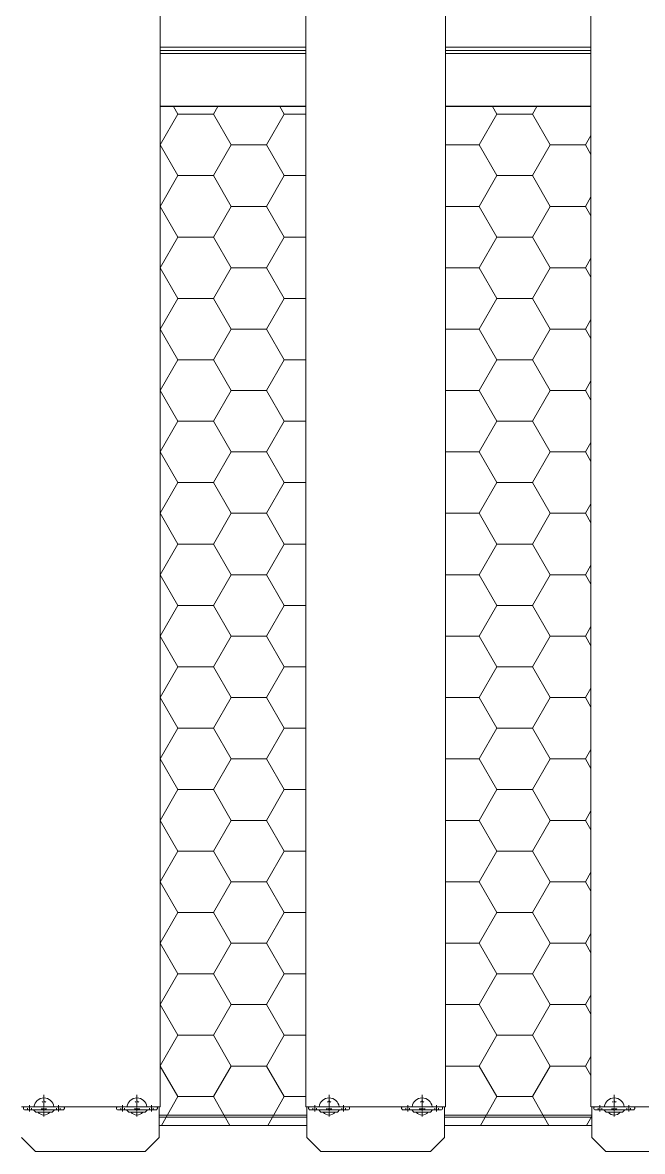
# Model space of a CAD drawing. Header units: millimetres. Extents: x -17070 to 40435, y -291348 to 29674.
# Drawn here: x 14828 to 15495, y 16985 to 18198 of the extents above; entities that cross this region are included whole.
import ezdxf

# ---------------------------------------------------------------- set-up
doc = ezdxf.new("R2010")
doc.units = ezdxf.units.MM
doc.linetypes.add('ACISOTGL', pattern=[3, 2, -1])
doc.linetypes.add('CENTER', pattern=[2, 1.25, -0.25, 0.25, -0.25])
for name, color, linetype, lineweight in [('AM_0', 7, 'Continuous', 50), ('AM_3', 6, 'ACISOTGL', 9), ('AM_7', 4, 'CENTER', 9)]:
    doc.layers.add(name, color=color, linetype=linetype, lineweight=lineweight)

# ---------------------------------------------------------------- blocks, each defined once
blk = doc.blocks.new('3')
at = {"color": 0, "lineweight": 20}
for p, q in [((14976.2, 17032.7), (14976.2, 19095.7)), ((15132.7, 19095.7), (15132.7, 17032.7)), ((15282.8, 17032.7), (15282.8, 19095.7)), ((15439.3, 19095.7), (15439.3, 17032.7)), ((14975.2, 17032.7), (14976.2, 17032.7)), ((15132.8, 17032.7), (15133.8, 17032.7)), ((15281.8, 17032.7), (15282.8, 17032.7)), ((15440.4, 17032.7), (15439.4, 17032.7))]:
    blk.add_line(p, q, dxfattribs=at)
at = {"color": 7, "lineweight": 20}
for p, q in [((15132.7, 18171.5), (14976.2, 18171.5)), ((15132.7, 18167.7), (14976.2, 18167.7)), ((15132.7, 18164.5), (14976.2, 18164.5)), ((15439.3, 18171.5), (15282.8, 18171.5)), ((15439.3, 18167.7), (15282.8, 18167.7)), ((15439.3, 18164.5), (15282.8, 18164.5)), ((14976.2, 18107.9), (15132.7, 18107.9)), ((14976.2, 18107.7), (15132.7, 18107.7)), ((15282.8, 18107.9), (15439.3, 18107.9)), ((15282.8, 18107.7), (15439.3, 18107.7))]:
    blk.add_line(p, q, dxfattribs=at)
at = {"color": 7, "linetype": 'Continuous', "lineweight": 20}
for p, q in [((14995.3, 18099.4), (14990.5, 18107.7)), ((15033.4, 18099.4), (15038.2, 18107.7)), ((15109.6, 18099.4), (15104.8, 18107.7)), ((15338.2, 18099.4), (15333.4, 18107.7)), ((15376.3, 18099.4), (15381.1, 18107.7)), ((14976.2, 18066.4), (14995.3, 18099.4)), ((14995.3, 18099.4), (15033.4, 18099.4)), ((15052.4, 18066.4), (15033.4, 18099.4)), ((15090.5, 18066.4), (15109.6, 18099.4)), ((15109.6, 18099.4), (15132.7, 18099.4)), ((15319.1, 18066.4), (15338.2, 18099.4)), ((15338.2, 18099.4), (15376.3, 18099.4)), ((15395.3, 18066.4), (15376.3, 18099.4)), ((15433.4, 18066.4), (15439.3, 18076.7)), ((14995.3, 18033.4), (14976.2, 18066.4)), ((15033.4, 18033.4), (15052.4, 18066.4)), ((15052.4, 18066.4), (15090.5, 18066.4)), ((15109.6, 18033.4), (15090.5, 18066.4)), ((15282.8, 18066.4), (15319.1, 18066.4)), ((15338.2, 18033.4), (15319.1, 18066.4)), ((15376.3, 18033.4), (15395.3, 18066.4)), ((15395.3, 18066.4), (15433.4, 18066.4)), ((15439.3, 18056.2), (15433.4, 18066.4)), ((14976.2, 18000.4), (14995.3, 18033.4)), ((14995.3, 18033.4), (15033.4, 18033.4)), ((15052.4, 18000.4), (15033.4, 18033.4)), ((15090.5, 18000.4), (15109.6, 18033.4)), ((15109.6, 18033.4), (15132.7, 18033.4)), ((15319.1, 18000.4), (15338.2, 18033.4)), ((15338.2, 18033.4), (15376.3, 18033.4)), ((15395.3, 18000.4), (15376.3, 18033.4)), ((15433.4, 18000.4), (15439.3, 18010.7)), ((14995.3, 17967.4), (14976.2, 18000.4)), ((15033.4, 17967.4), (15052.4, 18000.4)), ((15052.4, 18000.4), (15090.5, 18000.4)), ((15109.6, 17967.4), (15090.5, 18000.4)), ((15282.8, 18000.4), (15319.1, 18000.4)), ((15338.2, 17967.4), (15319.1, 18000.4)), ((15376.3, 17967.4), (15395.3, 18000.4)), ((15395.3, 18000.4), (15433.4, 18000.4)), ((15439.3, 17990.2), (15433.4, 18000.4)), ((14976.2, 17934.4), (14995.3, 17967.4)), ((14995.3, 17967.4), (15033.4, 17967.4)), ((15052.4, 17934.4), (15033.4, 17967.4)), ((15090.5, 17934.4), (15109.6, 17967.4)), ((15109.6, 17967.4), (15132.7, 17967.4)), ((15319.1, 17934.4), (15338.2, 17967.4)), ((15338.2, 17967.4), (15376.3, 17967.4)), ((15395.3, 17934.4), (15376.3, 17967.4)), ((15433.4, 17934.4), (15439.3, 17944.7)), ((14995.3, 17901.4), (14976.2, 17934.4)), ((15033.4, 17901.4), (15052.4, 17934.4)), ((15052.4, 17934.4), (15090.5, 17934.4)), ((15109.6, 17901.4), (15090.5, 17934.4)), ((15282.8, 17934.4), (15319.1, 17934.4)), ((15338.2, 17901.4), (15319.1, 17934.4)), ((15376.3, 17901.4), (15395.3, 17934.4)), ((15395.3, 17934.4), (15433.4, 17934.4)), ((15439.3, 17924.2), (15433.4, 17934.4)), ((14976.2, 17868.5), (14995.3, 17901.4)), ((14995.3, 17901.4), (15033.4, 17901.4)), ((15052.4, 17868.4), (15033.4, 17901.4)), ((15090.5, 17868.4), (15109.6, 17901.4)), ((15109.6, 17901.4), (15132.7, 17901.4)), ((15319.1, 17868.4), (15338.2, 17901.4)), ((15338.2, 17901.4), (15376.3, 17901.4)), ((15395.3, 17868.4), (15376.3, 17901.4)), ((15433.4, 17868.4), (15439.3, 17878.7)), ((14995.3, 17835.4), (14976.2, 17868.4)), ((15033.4, 17835.4), (15052.4, 17868.4)), ((15052.4, 17868.4), (15090.5, 17868.4)), ((15109.6, 17835.4), (15090.5, 17868.4)), ((15282.8, 17868.4), (15319.1, 17868.4)), ((15338.2, 17835.4), (15319.1, 17868.4)), ((15376.3, 17835.4), (15395.3, 17868.4)), ((15395.3, 17868.4), (15433.4, 17868.4)), ((15439.3, 17858.2), (15433.4, 17868.4)), ((14976.2, 17802.4), (14995.3, 17835.4)), ((14995.3, 17835.4), (15033.4, 17835.4)), ((15052.4, 17802.4), (15033.4, 17835.4)), ((15090.5, 17802.4), (15109.6, 17835.4)), ((15109.6, 17835.4), (15132.7, 17835.4)), ((15319.1, 17802.4), (15338.2, 17835.4)), ((15338.2, 17835.4), (15376.3, 17835.4)), ((15395.3, 17802.4), (15376.3, 17835.4)), ((15433.4, 17802.4), (15439.3, 17812.7)), ((14995.3, 17769.5), (14976.2, 17802.4)), ((15033.4, 17769.5), (15052.4, 17802.4)), ((15052.4, 17802.4), (15090.5, 17802.4)), ((15109.6, 17769.5), (15090.5, 17802.4)), ((15282.8, 17802.4), (15319.1, 17802.4)), ((15338.2, 17769.5), (15319.1, 17802.4)), ((15376.3, 17769.5), (15395.3, 17802.4)), ((15395.3, 17802.4), (15433.4, 17802.4)), ((15439.3, 17792.2), (15433.4, 17802.4)), ((14976.2, 17736.5), (14995.3, 17769.5)), ((14995.3, 17769.5), (15033.4, 17769.5)), ((15052.4, 17736.5), (15033.4, 17769.5)), ((15090.5, 17736.5), (15109.6, 17769.5)), ((15109.6, 17769.5), (15132.7, 17769.5)), ((15319.1, 17736.5), (15338.2, 17769.5)), ((15338.2, 17769.5), (15376.3, 17769.5)), ((15395.3, 17736.5), (15376.3, 17769.5)), ((15433.4, 17736.5), (15439.3, 17746.7)), ((14995.3, 17703.5), (14976.2, 17736.4)), ((15033.4, 17703.5), (15052.4, 17736.5)), ((15052.4, 17736.5), (15090.5, 17736.5)), ((15109.6, 17703.5), (15090.5, 17736.5)), ((15282.8, 17736.5), (15319.1, 17736.5)), ((15338.2, 17703.5), (15319.1, 17736.5)), ((15376.3, 17703.5), (15395.3, 17736.5)), ((15395.3, 17736.5), (15433.4, 17736.5)), ((15439.3, 17726.2), (15433.4, 17736.5)), ((14976.2, 17670.5), (14995.3, 17703.5)), ((14995.3, 17703.5), (15033.4, 17703.5)), ((15052.4, 17670.5), (15033.4, 17703.5)), ((15090.5, 17670.5), (15109.6, 17703.5)), ((15109.6, 17703.5), (15132.7, 17703.5)), ((15319.1, 17670.5), (15338.2, 17703.5)), ((15338.2, 17703.5), (15376.3, 17703.5)), ((15395.3, 17670.5), (15376.3, 17703.5)), ((15433.4, 17670.5), (15439.3, 17680.7)), ((14995.3, 17637.5), (14976.2, 17670.5)), ((15033.4, 17637.5), (15052.4, 17670.5)), ((15052.4, 17670.5), (15090.5, 17670.5)), ((15109.6, 17637.5), (15090.5, 17670.5)), ((15282.8, 17670.5), (15319.1, 17670.5)), ((15338.2, 17637.5), (15319.1, 17670.5)), ((15376.3, 17637.5), (15395.3, 17670.5)), ((15395.3, 17670.5), (15433.4, 17670.5)), ((15439.3, 17660.2), (15433.4, 17670.5)), ((14976.2, 17604.5), (14995.3, 17637.5)), ((14995.3, 17637.5), (15033.4, 17637.5)), ((15052.4, 17604.5), (15033.4, 17637.5)), ((15090.5, 17604.5), (15109.6, 17637.5)), ((15109.6, 17637.5), (15132.7, 17637.5)), ((15319.1, 17604.5), (15338.2, 17637.5)), ((15338.2, 17637.5), (15376.3, 17637.5)), ((15395.3, 17604.5), (15376.3, 17637.5)), ((14995.3, 17571.5), (14976.2, 17604.5)), ((15033.4, 17571.5), (15052.4, 17604.5)), ((15052.4, 17604.5), (15090.5, 17604.5)), ((15109.6, 17571.5), (15090.5, 17604.5)), ((15282.8, 17604.5), (15319.1, 17604.5)), ((15338.2, 17571.5), (15319.1, 17604.5)), ((15376.3, 17571.5), (15395.3, 17604.5)), ((15395.3, 17604.5), (15433.4, 17604.5)), ((15433.4, 17604.5), (15439.3, 17614.7)), ((15439.3, 17594.2), (15433.4, 17604.5)), ((14976.2, 17538.5), (14995.3, 17571.5)), ((14995.3, 17571.5), (15033.4, 17571.5)), ((15052.4, 17538.5), (15033.4, 17571.5)), ((15090.5, 17538.5), (15109.6, 17571.5)), ((15109.6, 17571.5), (15132.7, 17571.5)), ((15319.1, 17538.5), (15338.2, 17571.5)), ((15338.2, 17571.5), (15376.3, 17571.5)), ((15395.3, 17538.5), (15376.3, 17571.5)), ((15433.4, 17538.5), (15439.3, 17548.7)), ((14995.3, 17505.5), (14976.2, 17538.5)), ((15033.4, 17505.5), (15052.4, 17538.5)), ((15052.4, 17538.5), (15090.5, 17538.5)), ((15109.6, 17505.5), (15090.5, 17538.5)), ((15282.8, 17538.5), (15319.1, 17538.5)), ((15338.2, 17505.5), (15319.1, 17538.5)), ((15376.3, 17505.5), (15395.3, 17538.5)), ((15395.3, 17538.5), (15433.4, 17538.5)), ((15439.3, 17528.2), (15433.4, 17538.5)), ((14976.2, 17472.5), (14995.3, 17505.5)), ((14995.3, 17505.5), (15033.4, 17505.5)), ((15052.4, 17472.5), (15033.4, 17505.5)), ((15090.5, 17472.5), (15109.6, 17505.5)), ((15109.6, 17505.5), (15132.7, 17505.5)), ((15319.1, 17472.5), (15338.2, 17505.5)), ((15338.2, 17505.5), (15376.3, 17505.5)), ((15395.3, 17472.5), (15376.3, 17505.5)), ((15433.4, 17472.5), (15439.3, 17482.7)), ((14995.3, 17439.5), (14976.2, 17472.5)), ((15033.4, 17439.5), (15052.4, 17472.5)), ((15052.4, 17472.5), (15090.5, 17472.5)), ((15109.6, 17439.5), (15090.5, 17472.5)), ((15282.8, 17472.5), (15319.1, 17472.5)), ((15338.2, 17439.5), (15319.1, 17472.5)), ((15376.3, 17439.5), (15395.3, 17472.5)), ((15395.3, 17472.5), (15433.4, 17472.5)), ((15439.3, 17462.2), (15433.4, 17472.5)), ((14976.2, 17406.5), (14995.3, 17439.5)), ((14995.3, 17439.5), (15033.4, 17439.5)), ((15052.4, 17406.5), (15033.4, 17439.5)), ((15090.5, 17406.5), (15109.6, 17439.5)), ((15109.6, 17439.5), (15132.7, 17439.5)), ((15319.1, 17406.5), (15338.2, 17439.5)), ((15338.2, 17439.5), (15376.3, 17439.5)), ((15395.3, 17406.5), (15376.3, 17439.5)), ((15433.4, 17406.5), (15439.3, 17416.8)), ((14995.3, 17373.5), (14976.2, 17406.5)), ((15033.4, 17373.5), (15052.4, 17406.5)), ((15052.4, 17406.5), (15090.5, 17406.5)), ((15109.6, 17373.5), (15090.5, 17406.5)), ((15282.8, 17406.5), (15319.1, 17406.5)), ((15338.2, 17373.5), (15319.1, 17406.5)), ((15376.3, 17373.5), (15395.3, 17406.5)), ((15395.3, 17406.5), (15433.4, 17406.5)), ((15439.3, 17396.3), (15433.4, 17406.5)), ((14976.2, 17340.5), (14995.3, 17373.5)), ((14995.3, 17373.5), (15033.4, 17373.5)), ((15052.4, 17340.5), (15033.4, 17373.5)), ((15090.5, 17340.5), (15109.6, 17373.5)), ((15109.6, 17373.5), (15132.7, 17373.5)), ((15319.1, 17340.5), (15338.2, 17373.5)), ((15338.2, 17373.5), (15376.3, 17373.5)), ((15395.3, 17340.5), (15376.3, 17373.5)), ((15433.4, 17340.5), (15439.3, 17350.8)), ((14995.3, 17307.5), (14976.2, 17340.5)), ((15033.4, 17307.5), (15052.4, 17340.5)), ((15052.4, 17340.5), (15090.5, 17340.5)), ((15109.6, 17307.5), (15090.5, 17340.5)), ((15282.8, 17340.5), (15319.1, 17340.5)), ((15338.2, 17307.5), (15319.1, 17340.5)), ((15376.3, 17307.5), (15395.3, 17340.5)), ((15395.3, 17340.5), (15433.4, 17340.5)), ((15439.3, 17330.3), (15433.4, 17340.5)), ((14976.2, 17274.5), (14995.3, 17307.5)), ((14995.3, 17307.5), (15033.4, 17307.5)), ((15052.4, 17274.5), (15033.4, 17307.5)), ((15090.5, 17274.5), (15109.6, 17307.5)), ((15109.6, 17307.5), (15132.7, 17307.5)), ((15319.1, 17274.5), (15338.2, 17307.5)), ((15338.2, 17307.5), (15376.3, 17307.5)), ((15395.3, 17274.5), (15376.3, 17307.5)), ((15433.4, 17274.5), (15439.3, 17284.8)), ((14995.3, 17241.5), (14976.2, 17274.5)), ((15033.4, 17241.5), (15052.4, 17274.5)), ((15052.4, 17274.5), (15090.5, 17274.5)), ((15109.6, 17241.5), (15090.5, 17274.5)), ((15282.8, 17274.5), (15319.1, 17274.5)), ((15338.2, 17241.5), (15319.1, 17274.5)), ((15376.3, 17241.5), (15395.3, 17274.5)), ((15395.3, 17274.5), (15433.4, 17274.5)), ((15439.3, 17264.3), (15433.4, 17274.5)), ((14976.2, 17208.5), (14995.3, 17241.5)), ((14995.3, 17241.5), (15033.4, 17241.5)), ((15052.4, 17208.5), (15033.4, 17241.5)), ((15090.5, 17208.5), (15109.6, 17241.5)), ((15109.6, 17241.5), (15132.7, 17241.5)), ((15319.1, 17208.5), (15338.2, 17241.5)), ((15338.2, 17241.5), (15376.3, 17241.5)), ((15395.3, 17208.5), (15376.3, 17241.5)), ((15433.4, 17208.5), (15439.3, 17218.8)), ((14995.3, 17175.5), (14976.2, 17208.5)), ((15033.4, 17175.5), (15052.4, 17208.5)), ((15052.4, 17208.5), (15090.5, 17208.5)), ((15109.6, 17175.5), (15090.5, 17208.5)), ((15282.8, 17208.5), (15319.1, 17208.5)), ((15338.2, 17175.5), (15319.1, 17208.5)), ((15376.3, 17175.5), (15395.3, 17208.5)), ((15395.3, 17208.5), (15433.4, 17208.5)), ((15439.3, 17198.3), (15433.4, 17208.5)), ((14976.2, 17142.5), (14995.3, 17175.5)), ((14995.3, 17175.5), (15033.4, 17175.5)), ((15052.4, 17142.5), (15033.4, 17175.5)), ((15090.5, 17142.5), (15109.6, 17175.5)), ((15109.6, 17175.5), (15132.7, 17175.5)), ((15319.1, 17142.5), (15338.2, 17175.5)), ((15338.2, 17175.5), (15376.3, 17175.5)), ((15395.3, 17142.5), (15376.3, 17175.5)), ((14995.3, 17109.5), (14976.2, 17142.5)), ((15033.4, 17109.5), (15052.4, 17142.5)), ((15052.4, 17142.5), (15090.5, 17142.5)), ((15109.6, 17109.5), (15090.5, 17142.5)), ((15282.8, 17142.5), (15319.1, 17142.5)), ((15338.2, 17109.5), (15319.1, 17142.5)), ((15376.3, 17109.5), (15395.3, 17142.5)), ((15395.3, 17142.5), (15433.4, 17142.5)), ((15433.4, 17142.5), (15439.3, 17152.8)), ((15439.3, 17132.3), (15433.4, 17142.5)), ((14976.2, 17076.6), (14995.3, 17109.5)), ((14995.3, 17109.5), (15033.4, 17109.5)), ((15052.4, 17076.5), (15033.4, 17109.5)), ((15090.5, 17076.5), (15109.6, 17109.5)), ((15109.6, 17109.5), (15132.7, 17109.5)), ((15319.1, 17076.5), (15338.2, 17109.5)), ((15338.2, 17109.5), (15376.3, 17109.5)), ((15395.3, 17076.5), (15376.3, 17109.5)), ((15433.4, 17076.5), (15439.3, 17086.8)), ((14995.3, 17043.6), (14976.2, 17076.5)), ((15033.4, 17043.6), (15052.4, 17076.5)), ((15052.4, 17076.5), (15090.5, 17076.5)), ((15109.6, 17043.6), (15090.5, 17076.5)), ((15282.8, 17076.5), (15319.1, 17076.5)), ((15338.2, 17043.6), (15319.1, 17076.5)), ((15376.3, 17043.6), (15395.3, 17076.5)), ((15395.3, 17076.5), (15433.4, 17076.5)), ((15439.3, 17066.3), (15433.4, 17076.5)), ((14977.5, 17012.7), (14995.3, 17043.6)), ((14995.3, 17043.6), (15033.4, 17043.6)), ((15051.2, 17012.7), (15033.4, 17043.6)), ((15091.8, 17012.7), (15109.6, 17043.6)), ((15109.6, 17043.6), (15132.7, 17043.6)), ((15320.4, 17012.7), (15338.2, 17043.6)), ((15338.2, 17043.6), (15376.3, 17043.6)), ((15394.1, 17012.7), (15376.3, 17043.6)), ((15434.7, 17012.7), (15440.4, 17022.7))]:
    blk.add_line(p, q, dxfattribs=at)
at = {"lineweight": 20}
for p, q in [((14827.2, 17032.7), (14975.2, 17032.7)), ((14975.2, 17032.7), (14975.2, 16999.7)), ((15133.8, 17023.7), (14975.2, 17023.7)), ((15133.8, 17021.7), (14975.2, 17021.7)), ((15133.8, 17032.7), (15133.8, 16999.7)), ((15133.8, 17032.7), (15281.8, 17032.7)), ((15281.8, 17032.7), (15281.8, 16999.7)), ((15440.4, 17023.7), (15281.8, 17023.7)), ((15440.4, 17021.7), (15281.8, 17021.7)), ((15440.4, 17032.7), (15588.4, 17032.7)), ((15440.4, 17032.7), (15440.4, 16999.7)), ((14827.2, 16999.7), (14842.2, 16984.7)), ((14975.2, 16999.7), (14960.2, 16984.7)), ((15133.8, 16999.7), (15148.8, 16984.7)), ((15281.8, 16999.7), (15266.8, 16984.7)), ((15440.4, 16999.7), (15455.4, 16984.7)), ((14842.2, 16984.7), (14960.2, 16984.7)), ((15148.8, 16984.7), (15266.8, 16984.7)), ((15455.4, 16984.7), (15573.4, 16984.7))]:
    blk.add_line(p, q, dxfattribs=at)
at = {"color": 0, "lineweight": 20}
for points in [[(14976.2, 18107.7), (15132.7, 18107.7)], [(15282.8, 18107.7), (15439.3, 18107.7)], [(15133.8, 17012.7), (14975.2, 17012.7)], [(15440.4, 17012.7), (15281.8, 17012.7)]]:
    blk.add_lwpolyline(points, dxfattribs=at)
at = {"color": 7, "linetype": 'Continuous', "lineweight": 20}
for points in [[(14829.2, 17031, 0.414214), (14830.8, 17029.4), (14871.6, 17029.4, 0.414214), (14873.2, 17031), (14873.2, 17031.8, 0.414214), (14872.3, 17032.7), (14830.1, 17032.7, 0.414214), (14829.2, 17031.8)], [(14973.2, 17031, -0.414214), (14971.6, 17029.4), (14930.8, 17029.4, -0.414214), (14929.2, 17031), (14929.2, 17031.8, -0.414214), (14930.1, 17032.7), (14972.3, 17032.7, -0.414214), (14973.2, 17031.8)], [(15135.8, 17031, 0.414214), (15137.4, 17029.4), (15178.2, 17029.4, 0.414214), (15179.8, 17031), (15179.8, 17031.8, 0.414214), (15178.9, 17032.7), (15136.7, 17032.7, 0.414214), (15135.8, 17031.8)], [(15279.8, 17031, -0.414214), (15278.2, 17029.4), (15237.4, 17029.4, -0.414214), (15235.8, 17031), (15235.8, 17031.8, -0.414214), (15236.7, 17032.7), (15278.9, 17032.7, -0.414214), (15279.8, 17031.8)], [(15442.4, 17031, 0.414214), (15444, 17029.4), (15484.8, 17029.4, 0.414214), (15486.4, 17031), (15486.4, 17031.8, 0.414214), (15485.5, 17032.7), (15443.3, 17032.7, 0.414214), (15442.4, 17031.8)]]:
    blk.add_lwpolyline(points, format="xyb", close=True, dxfattribs=at)
at = {"layer": 'AM_0', "lineweight": 20}
for points in [[(14840, 17029.4, -0.228571), (14840.4, 17029.2), (14842, 17027.2, 0.228571), (14842.8, 17026.8), (14859.6, 17026.8, 0.228571), (14860.5, 17027.2), (14862.1, 17029.2, -0.228571), (14862.5, 17029.4)], [(14962.5, 17029.4, 0.228571), (14962.1, 17029.2), (14960.5, 17027.2, -0.228571), (14959.6, 17026.8), (14942.8, 17026.8, -0.228571), (14942, 17027.2), (14940.4, 17029.2, 0.228571), (14940, 17029.4)], [(15146.6, 17029.4, -0.228571), (15147, 17029.2), (15148.6, 17027.2, 0.228571), (15149.4, 17026.8), (15166.2, 17026.8, 0.228571), (15167.1, 17027.2), (15168.7, 17029.2, -0.228571), (15169.1, 17029.4)], [(15269.1, 17029.4, 0.228571), (15268.7, 17029.2), (15267.1, 17027.2, -0.228571), (15266.2, 17026.8), (15249.4, 17026.8, -0.228571), (15248.6, 17027.2), (15247, 17029.2, 0.228571), (15246.6, 17029.4)], [(15453.2, 17029.4, -0.228571), (15453.6, 17029.2), (15455.2, 17027.2, 0.228571), (15456, 17026.8), (15472.8, 17026.8, 0.228571), (15473.7, 17027.2), (15475.3, 17029.2, -0.228571), (15475.7, 17029.4)]]:
    blk.add_lwpolyline(points, format="xyb", dxfattribs=at)
for centre, radius, start, end in [((14851.2, 17031.4), 10.8, 6.7772, 173.2228), ((14951.2, 17031.4), 10.8, 6.7772, 173.2228), ((15157.8, 17031.4), 10.8, 6.7772, 173.2228), ((15257.8, 17031.4), 10.8, 6.7772, 173.2228), ((15464.4, 17031.4), 10.8, 6.7772, 173.2228), ((14851.2, 17031.7), 7.94, 217.5497, 322.4503), ((14951.2, 17031.7), 7.94, 217.5497, 322.4503), ((15157.8, 17031.7), 7.94, 217.5497, 322.4503), ((15257.8, 17031.7), 7.94, 217.5497, 322.4503), ((15464.4, 17031.6), 7.94, 217.5497, 322.4503)]:
    blk.add_arc(centre, radius, start, end, dxfattribs=at)
at = {"layer": 'AM_3', "lineweight": 20}
for p, q in [((14851, 17038), (14851, 17039.2)), ((14851.5, 17038), (14851.5, 17039.2)), ((14951, 17038), (14951, 17039.2)), ((14951.5, 17038), (14951.5, 17039.2)), ((15157.6, 17038), (15157.6, 17039.2)), ((15158.1, 17038), (15158.1, 17039.2)), ((15257.6, 17038), (15257.6, 17039.2)), ((15258.1, 17038), (15258.1, 17039.2)), ((15464.2, 17038), (15464.2, 17039.2)), ((15464.7, 17038), (15464.7, 17039.2)), ((14833.7, 17029.1), (14833.7, 17032.7)), ((14837.7, 17029.1), (14837.7, 17032.7)), ((14864.7, 17029.1), (14864.7, 17032.7)), ((14868.7, 17029.1), (14868.7, 17032.7)), ((14933.7, 17029.1), (14933.7, 17032.7)), ((14937.7, 17029.1), (14937.7, 17032.7)), ((14964.7, 17029.1), (14964.7, 17032.7)), ((14968.7, 17029.1), (14968.7, 17032.7)), ((15140.3, 17029.1), (15140.3, 17032.7)), ((15144.3, 17029.1), (15144.3, 17032.7)), ((15171.3, 17029.1), (15171.3, 17032.7)), ((15175.3, 17029.1), (15175.3, 17032.7)), ((15240.3, 17029.1), (15240.3, 17032.7)), ((15244.3, 17029.1), (15244.3, 17032.7)), ((15271.3, 17029.1), (15271.3, 17032.7)), ((15275.3, 17029.1), (15275.3, 17032.7)), ((15446.9, 17029.1), (15446.9, 17032.7)), ((15450.9, 17029.1), (15450.9, 17032.7)), ((15477.9, 17029.1), (15477.9, 17032.7)), ((15481.9, 17029.1), (15481.9, 17032.7))]:
    blk.add_line(p, q, dxfattribs=at)
for centre in [(14851.2, 17028.4), (14951.2, 17028.4), (15157.8, 17028.4), (15257.8, 17028.4), (15464.4, 17028.4)]:
    blk.add_arc(centre, 9.57, 78.69, 101.31, dxfattribs=at)
at = {"layer": 'AM_7', "lineweight": 20}
for p, q in [((14851.2, 17022.3), (14851.2, 17045.4)), ((14951.2, 17022.3), (14951.2, 17045.4)), ((15157.8, 17022.3), (15157.8, 17045.4)), ((15257.8, 17022.3), (15257.8, 17045.4)), ((15464.4, 17022.3), (15464.4, 17045.4)), ((14835.7, 17027.5), (14835.7, 17034.3)), ((14866.7, 17027.5), (14866.7, 17034.3)), ((14935.7, 17027.5), (14935.7, 17034.3)), ((14966.7, 17027.5), (14966.7, 17034.3)), ((15142.3, 17027.5), (15142.3, 17034.3)), ((15173.3, 17027.5), (15173.3, 17034.3)), ((15242.3, 17027.5), (15242.3, 17034.3)), ((15273.3, 17027.5), (15273.3, 17034.3)), ((15448.9, 17027.5), (15448.9, 17034.3)), ((15479.9, 17027.5), (15479.9, 17034.3)), ((14848.2, 17030.5), (14854.3, 17030.5)), ((14954.3, 17030.5), (14948.2, 17030.5)), ((15154.8, 17030.5), (15160.9, 17030.5)), ((15260.9, 17030.5), (15254.8, 17030.5)), ((15461.4, 17030.4), (15467.5, 17030.4))]:
    blk.add_line(p, q, dxfattribs=at)

msp = doc.modelspace()

# ---------------------------------------------------------------- block references
msp.add_blockref('3', (0, 0))

doc.saveas('drawing.dxf')
